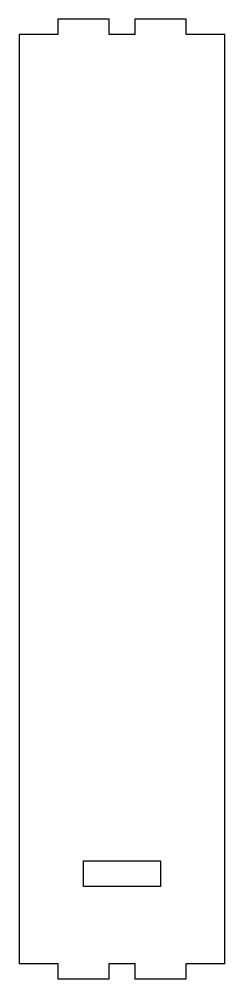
# Model space of a CAD drawing. Header units: millimetres. Extents: x -20 to 20, y -94 to 94.
import ezdxf

# ---------------------------------------------------------------- set-up
doc = ezdxf.new("R2010")
doc.units = ezdxf.units.MM

msp = doc.modelspace()

# ---------------------------------------------------------------- linework, layer by layer
for points in [[(-20, 90.5), (-20, -90.5), (-12.5, -90.5), (-12.5, -93.5), (-2.5, -93.5), (-2.5, -90.5), (2.5, -90.5), (2.5, -93.5), (12.5, -93.5), (12.5, -90.5), (20, -90.5), (20, 90.5), (12.5, 90.5), (12.5, 93.5), (2.5, 93.5), (2.5, 90.5), (-2.5, 90.5), (-2.5, 93.5), (-12.5, 93.5), (-12.5, 90.5)], [(-7.5, -75.5), (-7.5, -70.5), (7.5, -70.5), (7.5, -75.5)]]:
    msp.add_lwpolyline(points, close=True)

doc.saveas('drawing.dxf')
